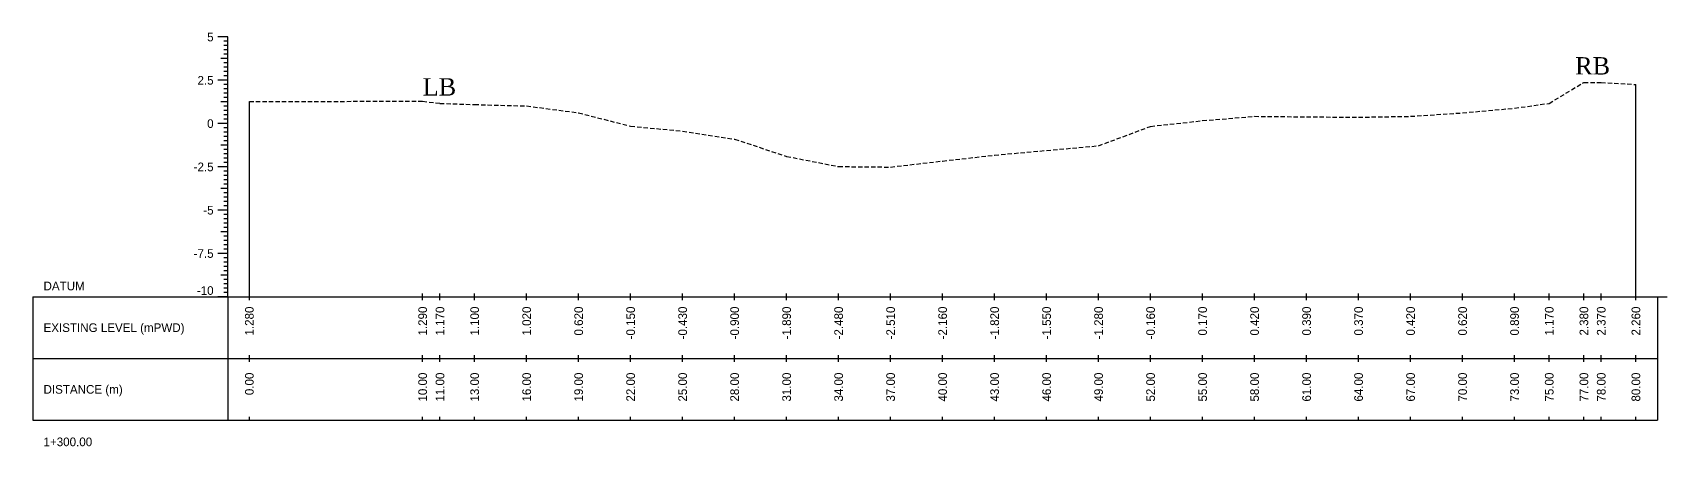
# Model space of a CAD drawing. Header units: inches. Extents: x 2527 to 3799, y -2520 to -1051.
# Drawn here: x 3209.5 to 3303.8, y -1242.1 to -1218.2 of the extents above; entities that cross this region are included whole.
import ezdxf
from ezdxf.enums import TextEntityAlignment as Align

# ---------------------------------------------------------------- set-up
doc = ezdxf.new("R2010")
doc.units = ezdxf.units.IN
doc.header["$MEASUREMENT"] = 0
doc.linetypes.add('HIDDEN', pattern=[0.375, 0.25, -0.125])
doc.layers.add('CS_Drawing', color=7, linetype='Continuous')
doc.layers.add('GL', color=3, linetype='HIDDEN')
doc.styles.add('romans', font='romans.shx')

msp = doc.modelspace()

# ---------------------------------------------------------------- linework, layer by layer
at = {"layer": 'CS_Drawing'}
for p, q in [((3220.741, -1218.485), (3220.179, -1218.485)), ((3220.741, -1218.485), (3220.347, -1218.485)), ((3220.741, -1218.485), (3220.516, -1218.485)), ((3220.741, -1233.485), (3220.741, -1218.485)), ((3220.741, -1218.735), (3220.516, -1218.735)), ((3220.741, -1218.985), (3220.516, -1218.985)), ((3220.741, -1219.235), (3220.516, -1219.235)), ((3220.741, -1219.735), (3220.347, -1219.735)), ((3220.741, -1219.485), (3220.516, -1219.485)), ((3220.741, -1219.735), (3220.516, -1219.735)), ((3220.741, -1219.985), (3220.516, -1219.985)), ((3220.741, -1220.235), (3220.516, -1220.235)), ((3220.741, -1220.985), (3220.179, -1220.985)), ((3220.741, -1220.985), (3220.347, -1220.985)), ((3220.741, -1220.485), (3220.516, -1220.485)), ((3220.741, -1220.735), (3220.516, -1220.735)), ((3220.741, -1220.985), (3220.516, -1220.985)), ((3220.741, -1221.235), (3220.516, -1221.235)), ((3301.991, -1233.485), (3301.991, -1221.225)), ((3220.741, -1222.235), (3220.347, -1222.235)), ((3220.741, -1221.485), (3220.516, -1221.485)), ((3220.741, -1221.735), (3220.516, -1221.735)), ((3220.741, -1221.985), (3220.516, -1221.985)), ((3220.741, -1222.235), (3220.516, -1222.235)), ((3221.991, -1233.485), (3221.991, -1222.205)), ((3220.741, -1222.485), (3220.516, -1222.485)), ((3220.741, -1222.735), (3220.516, -1222.735)), ((3220.741, -1222.985), (3220.516, -1222.985)), ((3220.741, -1223.485), (3220.179, -1223.485)), ((3220.741, -1223.485), (3220.347, -1223.485)), ((3220.741, -1223.235), (3220.516, -1223.235)), ((3220.741, -1223.485), (3220.516, -1223.485)), ((3220.741, -1223.735), (3220.516, -1223.735)), ((3220.741, -1223.985), (3220.516, -1223.985)), ((3220.741, -1224.735), (3220.347, -1224.735)), ((3220.741, -1224.235), (3220.516, -1224.235)), ((3220.741, -1224.485), (3220.516, -1224.485)), ((3220.741, -1224.735), (3220.516, -1224.735)), ((3220.741, -1224.985), (3220.516, -1224.985)), ((3220.741, -1225.985), (3220.179, -1225.985)), ((3220.741, -1225.985), (3220.347, -1225.985)), ((3220.741, -1225.235), (3220.516, -1225.235)), ((3220.741, -1225.485), (3220.516, -1225.485)), ((3220.741, -1225.735), (3220.516, -1225.735)), ((3220.741, -1225.985), (3220.516, -1225.985)), ((3220.741, -1226.235), (3220.516, -1226.235)), ((3220.741, -1226.485), (3220.516, -1226.485)), ((3220.741, -1226.735), (3220.516, -1226.735)), ((3220.741, -1226.985), (3220.516, -1226.985)), ((3220.741, -1227.235), (3220.347, -1227.235)), ((3220.741, -1227.235), (3220.516, -1227.235)), ((3220.741, -1227.485), (3220.516, -1227.485)), ((3220.741, -1227.735), (3220.516, -1227.735)), ((3220.741, -1228.485), (3220.179, -1228.485)), ((3220.741, -1228.485), (3220.347, -1228.485)), ((3220.741, -1227.985), (3220.516, -1227.985)), ((3220.741, -1228.235), (3220.516, -1228.235)), ((3220.741, -1228.485), (3220.516, -1228.485)), ((3220.741, -1228.735), (3220.516, -1228.735)), ((3220.741, -1229.735), (3220.347, -1229.735)), ((3220.741, -1228.985), (3220.516, -1228.985)), ((3220.741, -1229.235), (3220.516, -1229.235)), ((3220.741, -1229.485), (3220.516, -1229.485)), ((3220.741, -1229.735), (3220.516, -1229.735)), ((3220.741, -1229.985), (3220.516, -1229.985)), ((3220.741, -1230.235), (3220.516, -1230.235)), ((3220.741, -1230.485), (3220.516, -1230.485)), ((3220.741, -1230.735), (3220.516, -1230.735)), ((3220.741, -1230.985), (3220.179, -1230.985)), ((3220.741, -1230.985), (3220.347, -1230.985)), ((3220.741, -1230.985), (3220.516, -1230.985)), ((3220.741, -1231.235), (3220.516, -1231.235)), ((3220.741, -1231.485), (3220.516, -1231.485)), ((3220.741, -1232.235), (3220.347, -1232.235)), ((3220.741, -1231.735), (3220.516, -1231.735)), ((3220.741, -1231.985), (3220.516, -1231.985)), ((3220.741, -1232.235), (3220.516, -1232.235)), ((3220.741, -1232.485), (3220.516, -1232.485)), ((3209.491, -1233.485), (3220.741, -1233.485)), ((3209.491, -1233.485), (3209.491, -1240.61)), ((3220.741, -1233.485), (3220.179, -1233.485)), ((3220.741, -1233.485), (3220.347, -1233.485)), ((3220.741, -1232.735), (3220.516, -1232.735)), ((3220.741, -1232.985), (3220.516, -1232.985)), ((3220.741, -1233.235), (3220.516, -1233.235)), ((3220.741, -1233.485), (3220.516, -1233.485)), ((3220.741, -1233.485), (3303.241, -1233.485)), ((3220.741, -1233.485), (3220.741, -1240.61)), ((3221.991, -1233.673), (3221.991, -1233.298)), ((3231.991, -1233.673), (3231.991, -1233.298)), ((3232.991, -1233.673), (3232.991, -1233.298)), ((3234.991, -1233.673), (3234.991, -1233.298)), ((3237.991, -1233.673), (3237.991, -1233.298)), ((3240.991, -1233.673), (3240.991, -1233.298)), ((3243.991, -1233.673), (3243.991, -1233.298)), ((3246.991, -1233.673), (3246.991, -1233.298)), ((3249.991, -1233.673), (3249.991, -1233.298)), ((3252.991, -1233.673), (3252.991, -1233.298)), ((3255.991, -1233.673), (3255.991, -1233.298)), ((3258.991, -1233.673), (3258.991, -1233.298)), ((3261.991, -1233.673), (3261.991, -1233.298)), ((3264.991, -1233.673), (3264.991, -1233.298)), ((3267.991, -1233.673), (3267.991, -1233.298)), ((3270.991, -1233.673), (3270.991, -1233.298)), ((3273.991, -1233.673), (3273.991, -1233.298)), ((3276.991, -1233.673), (3276.991, -1233.298)), ((3279.991, -1233.673), (3279.991, -1233.298)), ((3282.991, -1233.673), (3282.991, -1233.298)), ((3285.991, -1233.673), (3285.991, -1233.298)), ((3288.991, -1233.673), (3288.991, -1233.298)), ((3291.991, -1233.673), (3291.991, -1233.298)), ((3294.991, -1233.673), (3294.991, -1233.298)), ((3296.991, -1233.673), (3296.991, -1233.298)), ((3298.991, -1233.673), (3298.991, -1233.298)), ((3299.991, -1233.673), (3299.991, -1233.298)), ((3301.991, -1233.673), (3301.991, -1233.298)), ((3303.241, -1233.485), (3303.804, -1233.485)), ((3303.241, -1233.485), (3303.635, -1233.485)), ((3303.241, -1233.485), (3303.466, -1233.485)), ((3303.241, -1233.485), (3303.241, -1240.61)), ((3209.491, -1237.048), (3220.741, -1237.048)), ((3220.741, -1237.048), (3303.241, -1237.048)), ((3220.741, -1237.048), (3303.241, -1237.048)), ((3221.991, -1237.235), (3221.991, -1236.86)), ((3231.991, -1237.235), (3231.991, -1236.86)), ((3232.991, -1237.235), (3232.991, -1236.86)), ((3234.991, -1237.235), (3234.991, -1236.86)), ((3237.991, -1237.235), (3237.991, -1236.86)), ((3240.991, -1237.235), (3240.991, -1236.86)), ((3243.991, -1237.235), (3243.991, -1236.86)), ((3246.991, -1237.235), (3246.991, -1236.86)), ((3249.991, -1237.235), (3249.991, -1236.86)), ((3252.991, -1237.235), (3252.991, -1236.86)), ((3255.991, -1237.235), (3255.991, -1236.86)), ((3258.991, -1237.235), (3258.991, -1236.86)), ((3261.991, -1237.235), (3261.991, -1236.86)), ((3264.991, -1237.235), (3264.991, -1236.86)), ((3267.991, -1237.235), (3267.991, -1236.86)), ((3270.991, -1237.235), (3270.991, -1236.86)), ((3273.991, -1237.235), (3273.991, -1236.86)), ((3276.991, -1237.235), (3276.991, -1236.86)), ((3279.991, -1237.235), (3279.991, -1236.86)), ((3282.991, -1237.235), (3282.991, -1236.86)), ((3285.991, -1237.235), (3285.991, -1236.86)), ((3288.991, -1237.235), (3288.991, -1236.86)), ((3291.991, -1237.235), (3291.991, -1236.86)), ((3294.991, -1237.235), (3294.991, -1236.86)), ((3296.991, -1237.235), (3296.991, -1236.86)), ((3298.991, -1237.235), (3298.991, -1236.86)), ((3299.991, -1237.235), (3299.991, -1236.86)), ((3301.991, -1237.235), (3301.991, -1236.86)), ((3209.491, -1240.61), (3220.741, -1240.61)), ((3220.741, -1240.61), (3303.241, -1240.61)), ((3221.991, -1240.61), (3221.991, -1240.423)), ((3231.991, -1240.61), (3231.991, -1240.423)), ((3232.991, -1240.61), (3232.991, -1240.423)), ((3234.991, -1240.61), (3234.991, -1240.423)), ((3237.991, -1240.61), (3237.991, -1240.423)), ((3240.991, -1240.61), (3240.991, -1240.423)), ((3243.991, -1240.61), (3243.991, -1240.423)), ((3246.991, -1240.61), (3246.991, -1240.423)), ((3249.991, -1240.61), (3249.991, -1240.423)), ((3252.991, -1240.61), (3252.991, -1240.423)), ((3255.991, -1240.61), (3255.991, -1240.423)), ((3258.991, -1240.61), (3258.991, -1240.423)), ((3261.991, -1240.61), (3261.991, -1240.423)), ((3264.991, -1240.61), (3264.991, -1240.423)), ((3267.991, -1240.61), (3267.991, -1240.423)), ((3270.991, -1240.61), (3270.991, -1240.423)), ((3273.991, -1240.61), (3273.991, -1240.423)), ((3276.991, -1240.61), (3276.991, -1240.423)), ((3279.991, -1240.61), (3279.991, -1240.423)), ((3282.991, -1240.61), (3282.991, -1240.423)), ((3285.991, -1240.61), (3285.991, -1240.423)), ((3288.991, -1240.61), (3288.991, -1240.423)), ((3291.991, -1240.61), (3291.991, -1240.423)), ((3294.991, -1240.61), (3294.991, -1240.423)), ((3296.991, -1240.61), (3296.991, -1240.423)), ((3298.991, -1240.61), (3298.991, -1240.423)), ((3299.991, -1240.61), (3299.991, -1240.423)), ((3301.991, -1240.61), (3301.991, -1240.423))]:
    msp.add_line(p, q, dxfattribs=at)
at = {"layer": 'GL'}
msp.add_lwpolyline([(3221.991, -1222.205), (3231.991, -1222.195), (3232.991, -1222.315), (3234.991, -1222.385), (3237.991, -1222.465), (3240.991, -1222.865), (3243.991, -1223.635), (3246.991, -1223.915), (3249.991, -1224.385), (3252.991, -1225.375), (3255.991, -1225.965), (3258.991, -1225.995), (3261.991, -1225.645), (3264.991, -1225.305), (3267.991, -1225.035), (3270.991, -1224.765), (3273.991, -1223.645), (3276.991, -1223.315), (3279.991, -1223.065), (3282.991, -1223.095), (3285.991, -1223.115), (3288.991, -1223.065), (3291.991, -1222.865), (3294.991, -1222.595), (3296.991, -1222.315), (3298.991, -1221.105), (3299.991, -1221.115), (3301.991, -1221.225)], dxfattribs=at)

# ---------------------------------------------------------------- texts
at = {"char_height": 1, "width": 87.77218, "attachment_point": 1, "style": 'romans'}
for s, insert in [('{\\fTimes New Roman|b0|i0|c0|p18;RB}', (3298.486, -1219.649)), ('{\\fTimes New Roman|b0|i0|c0|p18;LB}', (3231.994, -1220.865))]:
    msp.add_mtext(s, dxfattribs=dict(at, insert=insert))
at = {"layer": 'CS_Drawing'}
for s, p in [('5', (3219.929, -1218.485)), ('2.5', (3219.929, -1220.985)), ('0', (3219.929, -1223.485)), ('-2.5', (3219.929, -1225.985)), ('-5', (3219.929, -1228.485)), ('-7.5', (3219.929, -1230.985))]:
    msp.add_text(s, height=0.5, dxfattribs=at).set_placement(p, align=Align.MIDDLE_RIGHT)
for s, p in [('DATUM', (3210.116, -1232.86)), ('EXISTING LEVEL (mPWD)', (3210.116, -1235.266)), ('DISTANCE (m)', (3210.116, -1238.829)), ('1+300.00', (3210.116, -1241.86))]:
    msp.add_text(s, height=0.5, dxfattribs=at).set_placement(p, align=Align.MIDDLE_LEFT)
msp.add_text('-10', height=0.5, dxfattribs=at).set_placement((3219.929, -1233.373), align=Align.RIGHT)
for s, p in [('1.280', (3221.991, -1234.048)), ('1.290', (3231.991, -1234.048)), ('1.170', (3232.991, -1234.048)), ('1.100', (3234.991, -1234.048)), ('1.020', (3237.991, -1234.048)), ('0.620', (3240.991, -1234.048)), ('-0.150', (3243.991, -1234.048)), ('-0.430', (3246.991, -1234.048)), ('-0.900', (3249.991, -1234.048)), ('-1.890', (3252.991, -1234.048)), ('-2.480', (3255.991, -1234.048)), ('-2.510', (3258.991, -1234.048)), ('-2.160', (3261.991, -1234.048)), ('-1.820', (3264.991, -1234.048)), ('-1.550', (3267.991, -1234.048)), ('-1.280', (3270.991, -1234.048)), ('-0.160', (3273.991, -1234.048)), ('0.170', (3276.991, -1234.048)), ('0.420', (3279.991, -1234.048)), ('0.390', (3282.991, -1234.048)), ('0.370', (3285.991, -1234.048)), ('0.420', (3288.991, -1234.048)), ('0.620', (3291.991, -1234.048)), ('0.890', (3294.991, -1234.048)), ('1.170', (3296.991, -1234.048)), ('2.380', (3298.991, -1234.048)), ('2.370', (3299.991, -1234.048)), ('2.260', (3301.991, -1234.048)), ('0.00', (3221.991, -1237.86)), ('10.00', (3231.991, -1237.86)), ('11.00', (3232.991, -1237.86)), ('13.00', (3234.991, -1237.86)), ('16.00', (3237.991, -1237.86)), ('19.00', (3240.991, -1237.86)), ('22.00', (3243.991, -1237.86)), ('25.00', (3246.991, -1237.86)), ('28.00', (3249.991, -1237.86)), ('31.00', (3252.991, -1237.86)), ('34.00', (3255.991, -1237.86)), ('37.00', (3258.991, -1237.86)), ('40.00', (3261.991, -1237.86)), ('43.00', (3264.991, -1237.86)), ('46.00', (3267.991, -1237.86)), ('49.00', (3270.991, -1237.86)), ('52.00', (3273.991, -1237.86)), ('55.00', (3276.991, -1237.86)), ('58.00', (3279.991, -1237.86)), ('61.00', (3282.991, -1237.86)), ('64.00', (3285.991, -1237.86)), ('67.00', (3288.991, -1237.86)), ('70.00', (3291.991, -1237.86)), ('73.00', (3294.991, -1237.86)), ('75.00', (3296.991, -1237.86)), ('77.00', (3298.991, -1237.86)), ('78.00', (3299.991, -1237.86)), ('80.00', (3301.991, -1237.86))]:
    msp.add_text(s, height=0.5, rotation=90, dxfattribs=at).set_placement(p, align=Align.MIDDLE_RIGHT)

doc.saveas('drawing.dxf')
